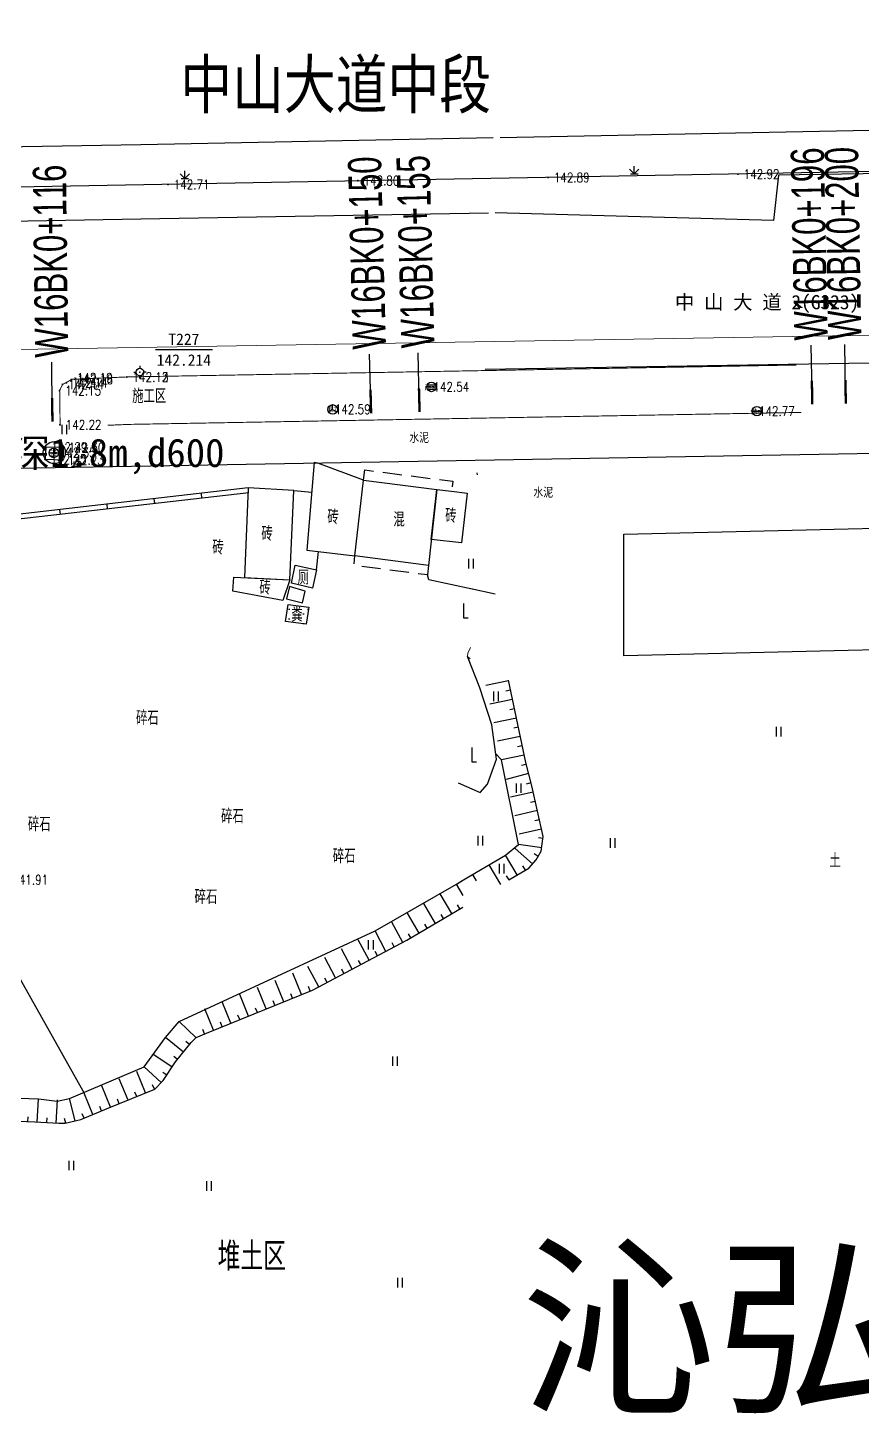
# Model space of a CAD drawing. Extents: x 529262 to 576451, y 2694391 to 2717535.
# Drawn here: x 564890.5 to 564978.3, y 2709522.7 to 2709668.8 of the extents above; entities that cross this region are included whole.
import ezdxf
from ezdxf.enums import TextEntityAlignment as Align
from ezdxf.xclip import XClip

# ---------------------------------------------------------------- set-up
doc = ezdxf.new("R2010")
doc.units = 0
doc.header["$XCLIPFRAME"] = 0
doc.linetypes.add('X5', pattern=[3, 2, -1])
for name, color, linetype in [('a红线图', 1, 'Continuous'), ('COMPONENT', 8, 'Continuous'), ('DLDW', 8, 'Continuous'), ('DLSS', 4, 'Continuous'), ('DMTZ', 8, 'Continuous'), ('GCD', 8, 'Continuous'), ('GXYZ', 8, 'Continuous'), ('JMD', 8, 'Continuous'), ('KZD', 8, 'Continuous'), ('PP-COM', 7, 'Continuous'), ('RD-中线', 40, 'Continuous'), ('RD-红线', 7, 'Continuous'), ('ZBTZ', 8, 'Continuous'), ('ZJ', 7, 'Continuous'), ('地块名称', 1, 'Continuous'), ('桩号标注_W16-', 7, 'Continuous'), ('路名', 7, 'Continuous')]:
    doc.layers.add(name, color=color, linetype=linetype)
doc.layers.add('SXSS', color=5, linetype='Continuous', lineweight=0)
doc.layers.add('现状管道深度（物探资料）', color=2, linetype='Continuous', plot=False)
doc.styles.add('HZ', font='rs.shx', dxfattribs={"width": 0.8, "bigfont": 'hztxt.shx'})
doc.styles.add('JieTuHzTxt', font='smsim.shx', dxfattribs={"width": 0.7, "bigfont": 'smfs.shx'})
doc.styles.get("Standard").update_dxf_attribs({"font": '', "height": 2.5, "bigfont": 'smfs.shx'})
doc.styles.add('宋体', font='', dxfattribs={"width": 0.75})
doc.styles.add('等线体', font='simhei.ttf')
doc.styles.get('Standard').set_extended_font_data('FangSong_GB2312')
doc.styles.get('宋体').set_extended_font_data('SimSun')
doc.linetypes.add('10422', pattern='A,0.75,[150,AAA.SHX,S=0.5,R=0,X=0,Y=0.5],1.5,[177,AAA.SHX,S=1,R=0,X=0,Y=0.4],0.75', length=3)
doc.linetypes.add('1161', pattern='A,0,[149,AAA.SHX,S=0.15,R=0,X=0,Y=0],-1.6', length=1.6)
doc.linetypes.add('8462', pattern='A,2,[157,AAA.SHX,S=1,R=0,X=0,Y=0.5],1e-09', length=2.000000001)

# ---------------------------------------------------------------- blocks, each defined once
blk = doc.blocks.new('A$C19FD0107')
at = {"layer": 'RD-中线', "color": 8, "linetype": 'Continuous'}
blk.add_lwpolyline([(-5280.165939964354, 15276.45972772036), (-7574.884956896305, 15234.77455975907, -0.04854962905347584), (-7632.826880350709, 15239.35331920953), (-9762.365544110537, 15617.81237432128)], format="xyb", dxfattribs=at)
at = {"layer": 'RD-红线', "color": 8, "linetype": 'Continuous', "flags": 128}
blk.add_lwpolyline([(-6225.270678073168, 15229.77801978821), (-5957.887107647955, 15234.45586732915)], dxfattribs=at)
blk = doc.blocks.new('GC200')
at = {"linetype": 'Continuous', "const_width": 0.2, "flags": 128}
blk.add_lwpolyline([(-0.1, 0, 1), (0.1, 0, 1)], format="xyb", close=True, dxfattribs=at)
blk = doc.blocks.new('gc121')
at = {"color": 8}
for p, q in [((-0.5, -1), (-0.5, 1)), ((0.5, -1), (0.5, 1))]:
    blk.add_line(p, q, dxfattribs=at)
blk = doc.blocks.new('gc124')
at = {"color": 8}
for p, q in [((-1, 1), (0, 0)), ((-0.8, 0), (0.8, 0)), ((0, 0), (0, 1.6)), ((0, 0), (1, 1))]:
    blk.add_line(p, q, dxfattribs=at)
blk = doc.blocks.new('gc205')
for p, q in [((0, 3), (0, 0)), ((0, 0), (1, 0))]:
    blk.add_line(p, q)
blk = doc.blocks.new('gc119')
at = {"color": 8}
for p, q in [((-1, 0), (1, 0)), ((-0.5, 1), (-0.5, 0)), ((0.5, 1), (0.5, 0))]:
    blk.add_line(p, q, dxfattribs=at)
blk = doc.blocks.new('gc116')
at = {"color": 8}
for p, q in [((-1.3, 0), (-0.8, 0)), ((0, 1.3), (0, 0.8000000000000002)), ((1.3, 0), (0.8000000000000002, 0)), ((0, -1.3), (0, -0.8))]:
    blk.add_line(p, q, dxfattribs=at)
blk.add_circle((0, 0), 0.8, dxfattribs=at)
blk.add_point((0, 0), dxfattribs=at)
blk = doc.blocks.new('gcbj0101')
blk.add_line((-1, 0), (1, 0))
blk.add_circle((0, 0), 1)
blk = doc.blocks.new('gcbj0103')
for p, q in [((-1, 0), (1, 0)), ((-0.9009279699931144, 0.4339686542644392), (0.9009279699931144, 0.4339686542644392)), ((-0.8840719287007585, -0.4673508584386284), (0.8840719287007585, -0.4673508584386284))]:
    blk.add_line(p, q)
blk.add_circle((0, 0), 1)
blk = doc.blocks.new('gcbj0107')
for q in [(-0.8660254037844384, -0.4999999999999998), (0, 1), (0.8660254037844384, -0.5)]:
    blk.add_line((0, 0), q)
blk.add_circle((0, 0), 1)
blk = doc.blocks.new('gcbj0102')
for p, q in [((-1, 0), (1, 0)), ((-8.881784197001252e-16, -1), (-8.881784197001252e-16, 1))]:
    blk.add_line(p, q)
blk.add_circle((0, 0), 1)

msp = doc.modelspace()

# ---------------------------------------------------------------- hatches: boundary and pattern name
at = {"layer": 'DLDW', "linetype": 'Continuous'}
h = msp.add_hatch(dxfattribs=at)
h.set_pattern_fill('1061', color=252, scale=0.5, style=0)
h.set_pattern_definition([(0, (114.997649441706, 2.568038124591112), (0.5, 0.5), [0, -1]), (0, (115.497649441706, 3.068038124591112), (0.5, 0.5), [0, -1])])
h.paths.add_polyline_path([(564917.8856494417, 2709608.058038125), (564920.0546494417, 2709607.771038125), (564919.7696494417, 2709606.000038125), (564917.6006494417, 2709606.287038125)])

# ---------------------------------------------------------------- linework, layer by layer
at = {"color": 8, "linetype": 'Continuous', "flags": 128}
msp.add_lwpolyline([(564845.2898890439, 2709572.767286344), (564879.4468954691, 2709574.151649261), (564887.3884110308, 2709572.625580895), (564896.399564803, 2709556.602039186)], dxfattribs=at)
at = {"color": 8, "linetype": 'Continuous'}
msp.add_circle((564893.2664869915, 2709624.068071881), 1.160182905987296, dxfattribs=at)
at = {"layer": 'a红线图', "color": 8, "linetype": 'Continuous', "lineweight": 0, "flags": 128}
msp.add_lwpolyline([(564727.3493957546, 2709632.223301562), (566623.018203956, 2709663.858311703)], dxfattribs=at)
msp.add_lwpolyline([(564727.3493957546, 2709632.223301562), (566623.018203956, 2709663.858311703)], dxfattribs=at)
at = {"layer": 'DLDW', "color": 252, "linetype": 'Continuous', "flags": 128}
for points, elevation in [([(564918.2316494418, 2709610.306038124), (564918.6376494417, 2709612.225038125), (564920.8585301001, 2709611.709199874), (564920.4525301001, 2709609.790199874)], 141.571), ([(564917.8856494417, 2709608.058038125), (564920.0546494417, 2709607.771038125), (564919.7696494417, 2709606.000038125), (564917.6006494417, 2709606.287038125)], 141.562)]:
    msp.add_lwpolyline(points, close=True, dxfattribs=dict(at, elevation=elevation))
at = {"layer": 'DLSS', "linetype": 'Continuous', "flags": 128}
msp.add_lwpolyline([(564940.2065975656, 2709657.263444796), (564988.0166494416, 2709658.204038125), (565003.2925255349, 2709658.444902561), (565002.9204942692, 2709653.805341957), (564969.5065537265, 2709653.291223934), (564968.9854051422, 2709648.515874477), (564939.6885096856, 2709649.299236271)], dxfattribs=at)
for points, elevation in [([(564864.9976494417, 2709655.873680369), (564902.3686494417, 2709656.519038124), (564939.4850150574, 2709657.249248708)], 142.085), ([(564938.9685886502, 2709649.286404124), (564904.3886494417, 2709648.670038125), (564870.6316494417, 2709648.071038125), (564864.9976494417, 2709647.970955512)], 143.262), ([(564983.2936857839, 2709633.565602377), (564938.6153234901, 2709632.801883259)], 143.087)]:
    msp.add_lwpolyline(points, dxfattribs=dict(at, elevation=elevation))
at = {"layer": 'DLSS', "linetype": 'Continuous', "const_width": 0.1, "flags": 128}
for points in [[(564971.383244733, 2709633.285826318), (564900.917, 2709632.03), (564895.087, 2709631.781), (564894.555, 2709631.442), (564894.146, 2709631.26), (564893.835, 2709630.6), (564893.881, 2709627.005)], [(564971.9189539565, 2709628.294579585), (564901.0682485284, 2709627.031901534), (564898.8805572896, 2709626.938464979)]]:
    msp.add_lwpolyline(points, dxfattribs=at)
at = {"layer": 'DMTZ'}
for p, q in [((564941.0973719356, 2709600.027104971, 143.566), (564938.7169118128, 2709599.529098468, 143.566)), ((564941.5069175572, 2709598.069485911, 143.566), (564939.1264574343, 2709597.571479409, 143.566)), ((564941.9164631787, 2709596.111866852, 143.566), (564939.5360030557, 2709595.613860348, 143.566)), ((564942.3260088002, 2709594.154247791, 143.566), (564939.9455486772, 2709593.656241289, 143.566)), ((564942.7355544217, 2709592.196628731, 143.566), (564940.3550942988, 2709591.698622229, 143.566)), ((564943.1992446865, 2709590.251649162, 143.566), (564940.8443253754, 2709589.644231751, 143.566)), ((564943.6800654292, 2709588.310489416, 143.566), (564941.309022455, 2709587.769420024, 143.566)), ((564944.1250246812, 2709586.360614738, 143.566), (564941.7539817069, 2709585.819545345, 143.566)), ((564944.5699839332, 2709584.410740059, 143.566), (564942.198940959, 2709583.869670666, 143.566)), ((564943.6110321793, 2709580.743539872, 143.566), (564941.7994572493, 2709582.366129514, 143.566)), ((564944.5894412323, 2709582.442081369, 143.566), (564942.1246048257, 2709582.779690939, 143.566)), ((564940.2823125005, 2709578.567284816, 143.566), (564939.0420866235, 2709580.659279235, 143.566)), ((564942.0027060108, 2709579.587209407, 143.566), (564940.7624801336, 2709581.679203825, 143.566)), ((564937.7231167529, 2709578.962239266), (564937.3216931132, 2709579.639354644)), ((564935.1211319698, 2709575.507511045, 143.566), (564933.8809060927, 2709577.599505464, 143.566)), ((564936.3148648025, 2709577.415798971), (564935.6012996029, 2709578.619430054)), ((564933.4007384597, 2709574.487586454, 143.566), (564932.1605125825, 2709576.579580873, 143.566)), ((564929.9476798659, 2709572.469658477, 143.566), (564928.8127081638, 2709574.620574586, 143.566)), ((564931.6803449495, 2709573.467661864, 143.566), (564930.4401190723, 2709575.559656283, 143.566)), ((564928.1788309232, 2709571.536291766, 143.566), (564927.043859221, 2709573.687207875, 143.566)), ((564924.6411330376, 2709569.669558343, 143.566), (564923.5061613357, 2709571.820474452, 143.566)), ((564926.4099819805, 2709570.602925054, 143.566), (564925.2750102783, 2709572.753841164, 143.566)), ((564922.8722840949, 2709568.736191631, 143.566), (564921.7373123928, 2709570.887107741, 143.566)), ((564919.2817981718, 2709566.982943126, 143.566), (564918.3679157407, 2709569.236699939, 143.566)), ((564921.1034351522, 2709567.80282492, 143.566), (564919.9684634501, 2709569.953741029, 143.566)), ((564915.5749540601, 2709565.479844083, 143.566), (564914.661071629, 2709567.733600896, 143.566)), ((564917.428376116, 2709566.231393604, 143.566), (564916.5144936849, 2709568.485150418, 143.566)), ((564911.8681099485, 2709563.97674504, 143.566), (564910.9542275174, 2709566.230501854, 143.566)), ((564913.7215320043, 2709564.728294562, 143.566), (564912.8076495732, 2709566.982051375, 143.566)), ((564910.0146878926, 2709563.225195519, 143.566), (564909.1008054615, 2709565.478952332, 143.566)), ((564908.1733415446, 2709562.451784539, 143.566), (564906.4198145447, 2709564.136938517, 143.566)), ((564906.8695984316, 2709560.93738776, 143.566), (564904.9777079695, 2709562.465573401, 143.566)), ((564905.6614573947, 2709559.345730832, 143.566), (564903.6420605324, 2709560.700956712, 143.566)), ((564902.879631894, 2709556.631468442, 143.566), (564901.9593069273, 2709558.882602119, 143.566)), ((564904.5049563441, 2709557.71866822, 143.566), (564902.7407516412, 2709559.392640333, 143.566)), ((564899.1771021611, 2709555.117773104, 143.566), (564898.2567771944, 2709557.36890678, 143.566)), ((564901.0283670275, 2709555.874620773, 143.566), (564900.1080420609, 2709558.12575445, 143.566)), ((564891.4808238585, 2709553.56657624, 143.566), (564891.611363958, 2709555.995065514, 143.566)), ((564893.477940653, 2709553.459223974, 143.566), (564893.6084807524, 2709555.887713249, 143.566)), ((564895.4486619084, 2709553.687812081, 143.566), (564894.8847217696, 2709556.053519669, 143.566)), ((564897.3285010444, 2709554.354445287, 143.566), (564896.399564803, 2709556.602039186, 143.566))]:
    msp.add_line(p, q, dxfattribs=at)
at = {"layer": 'DMTZ', "linetype": 'Continuous'}
for p, q in [((564941.3021447465, 2709599.048295441, 143.566), (564940.8127399815, 2709598.945909036, 143.566)), ((564941.7116903679, 2709597.090676381, 143.566), (564941.2222856029, 2709596.988289976, 143.566)), ((564942.1212359896, 2709595.133057322, 143.566), (564941.6318312247, 2709595.030670917, 143.566)), ((564942.530781611, 2709593.175438262, 143.566), (564942.041376846, 2709593.073051856, 143.566)), ((564942.9494837496, 2709591.219956693, 143.566), (564942.465329984, 2709591.095076224, 143.566)), ((564943.4490056236, 2709589.283341632, 143.566), (564942.9648518581, 2709589.158461163, 143.566)), ((564943.9025450553, 2709587.335552078, 143.566), (564943.4150763855, 2709587.224312265, 143.566)), ((564944.3475043073, 2709585.385677398, 143.566), (564943.8600356376, 2709585.274437586, 143.566)), ((564944.7251445664, 2709583.432830886, 143.566), (564944.229769808, 2709583.500682553, 143.566)), ((564942.862902766, 2709580.097171702, 143.566), (564942.6079216183, 2709580.527270079, 143.566)), ((564944.2143011761, 2709581.535568553, 143.566), (564943.7855633064, 2709581.792830752, 143.566)), ((564941.1425092554, 2709579.077247111, 143.566), (564940.8875281079, 2709579.507345489, 143.566)), ((564935.981328725, 2709576.01747334, 143.566), (564935.7263475774, 2709576.447571718, 143.566)), ((564934.2609352147, 2709574.99754875, 143.566), (564934.0059540671, 2709575.427647127, 143.566)), ((564930.8201481943, 2709572.957699569, 143.566), (564930.5651670467, 2709573.387797947, 143.566)), ((564932.5405417045, 2709573.977624159, 143.566), (564932.2855605569, 2709574.407722537, 143.566)), ((564929.0632553945, 2709572.002975121, 143.566), (564928.8299137166, 2709572.445187357, 143.566)), ((564925.525557509, 2709570.136241699, 143.566), (564925.2922158312, 2709570.578453934, 143.566)), ((564927.2944064518, 2709571.06960841, 143.566), (564927.0610647739, 2709571.511820646, 143.566)), ((564921.9878596236, 2709568.269508276, 143.566), (564921.7545179458, 2709568.711720511, 143.566)), ((564923.7567085663, 2709569.202874987, 143.566), (564923.5233668885, 2709569.645087223, 143.566)), ((564920.2085091998, 2709567.358717886, 143.566), (564920.0206218195, 2709567.8220734, 143.566)), ((564916.5016650881, 2709565.855618843, 143.566), (564916.3137777079, 2709566.318974357, 143.566)), ((564918.355087144, 2709566.607168365, 143.566), (564918.1671997637, 2709567.070523879, 143.566)), ((564912.7948209764, 2709564.352519801, 143.566), (564912.6069335962, 2709564.815875315, 143.566)), ((564914.6482430323, 2709565.104069322, 143.566), (564914.460355652, 2709565.567424836, 143.566)), ((564909.0887679745, 2709562.847495563, 143.566), (564908.8965743033, 2709563.309081517, 143.566)), ((564910.9413989206, 2709563.600970279, 143.566), (564910.7535115404, 2709564.064325793, 143.566)), ((564907.4979654663, 2709561.715304767, 143.566), (564907.1090069629, 2709562.029488285, 143.566)), ((564906.2412313968, 2709560.159470753, 143.566), (564905.8522728933, 2709560.473654271, 143.566)), ((564905.104208822, 2709558.515385104, 143.566), (564904.689035958, 2709558.79400939, 143.566)), ((564903.8052643271, 2709557.009892277, 143.566), (564903.6160524098, 2709557.472708493, 143.566)), ((564900.1027345944, 2709555.496196938, 143.566), (564899.913522677, 2709555.959013155, 143.566)), ((564901.9539994607, 2709556.253044608, 143.566), (564901.7647875433, 2709556.715860824, 143.566)), ((564890.481858361, 2709553.611769634, 143.566), (564890.502955932, 2709554.111324328, 143.566)), ((564896.4043241149, 2709553.972480626, 143.566), (564896.213341784, 2709554.434569091, 143.566)), ((564898.2526779741, 2709554.736409949, 143.566), (564898.0616956431, 2709555.198498414, 143.566)), ((564892.4793822557, 2709553.512900107, 143.566), (564892.506220322, 2709554.012179306, 143.566)), ((564894.4759183996, 2709553.455928347, 143.566), (564894.3599765326, 2709553.942300101, 143.566))]:
    msp.add_line(p, q, dxfattribs=at)
at = {"layer": 'DMTZ', "linetype": '10422', "flags": 128}
msp.add_lwpolyline([(564919.6946494417, 2709609.464038125), (564918.0276494417, 2709609.946038125), (564917.7196494417, 2709608.648038125), (564919.4036494417, 2709608.248038125), (564919.6946494417, 2709609.464038125)], dxfattribs=at)
at = {"layer": 'DMTZ', "linetype": 'Continuous', "elevation": 143.566, "flags": 128}
for points in [[(564941.1239185705, 2709579.066225739), (564943.2236494417, 2709580.311038124), (564943.998880782, 2709581.176561745), (564944.5395102183, 2709582.077542588), (564944.7506494418, 2709583.619038125), (564943.5275573361, 2709588.978801556), (564942.8986494418, 2709591.417038125), (564941.0806494417, 2709600.107038125)], [(564884.269289293, 2709553.874143542), (564891.2200510621, 2709553.580593723), (564893.7433977368, 2709553.444954694), (564894.4176494417, 2709553.442038124), (564896.0792827851, 2709553.838140222), (564899.0198579296, 2709555.053487365), (564903.8496494417, 2709557.028038125), (564904.7255499018, 2709557.951152494), (564906.0422080086, 2709559.913080236), (564907.6686698548, 2709561.926636424), (564908.1966494417, 2709562.476038124), (564909.295127252, 2709562.933418774), (564920.4386494417, 2709567.452038125), (564930.3956494418, 2709572.706038124), (564936.2784096847, 2709576.193595939)]]:
    msp.add_lwpolyline(points, dxfattribs=at)
at = {"layer": 'JMD', "linetype": 'Continuous'}
for p, q in [((564937.7696494418, 2709621.929038125), (564937.7729923145, 2709621.729066064)), ((564898.7840932055, 2709618.630047315), (564898.8409928991, 2709618.13329544)), ((564903.7516119508, 2709619.199044251), (564903.8085116445, 2709618.702292377)), ((564908.7191306963, 2709619.768041188), (564908.7760303899, 2709619.271289313)), ((564893.81657446, 2709618.061050378), (564893.8734741537, 2709617.564298504))]:
    msp.add_line(p, q, dxfattribs=at)
at = {"layer": 'JMD', "linetype": 'Continuous', "flags": 128}
for points in [[(564894.1221349784, 2709623.30675561), (564894.1931027614, 2709624.594697363), (564892.3708486793, 2709624.65010527), (564892.2998808965, 2709623.362163518)], [(564925.8276494417, 2709621.168038125), (564921.0166494417, 2709622.967038125), (564920.6396494417, 2709623.010038124), (564919.8556494417, 2709613.779038125), (564924.9066494417, 2709613.179038125)], [(564953.2298999524, 2709615.4621025), (565003.4335341965, 2709616.659068199), (565003.4335341965, 2709603.860769199), (564953.2298999523, 2709602.663803499)]]:
    msp.add_lwpolyline(points, close=True, dxfattribs=at)
at = {"layer": 'JMD', "linetype": 'X5', "flags": 128}
for points, elevation in [([(564925.8276494417, 2709621.168038125), (564925.967037225, 2709622.242329706), (564935.2256494417, 2709621.041038125), (564935.098607704, 2709619.983640227)], 142.891), ([(564932.6506494418, 2709612.186038124), (564932.5616494417, 2709611.177038124), (564924.8176494417, 2709612.170038125), (564924.9066494417, 2709613.179038125)], 36.46000000000001)]:
    msp.add_lwpolyline(points, dxfattribs=dict(at, elevation=elevation))
at = {"layer": 'JMD', "linetype": 'Continuous', "flags": 128}
for points in [[(564913.6866494417, 2709620.337038124), (564877.4746552577, 2709616.18918991)], [(564913.7435491354, 2709619.84028625), (564877.5315549513, 2709615.692438036)]]:
    msp.add_lwpolyline(points, dxfattribs=at)
for points, elevation in [([(564918.0836494417, 2709610.649038124), (564918.4886494417, 2709620.072038125), (564913.6866494417, 2709620.337038124), (564913.2806311072, 2709610.894077763)], 32.875), ([(564933.5596494417, 2709620.177038125), (564932.6506494418, 2709612.186038124), (564924.9066494417, 2709613.179038125), (564925.8276494417, 2709621.168038125)], 34.029), ([(564918.0836494417, 2709610.649038124), (564917.3446494417, 2709608.489038125), (564912.0766494417, 2709609.482038124), (564912.1699710635, 2709610.950741244)], 32.875)]:
    msp.add_lwpolyline(points, close=True, dxfattribs=dict(at, elevation=elevation))
at = {"layer": 'JMD', "linetype": 'Continuous', "elevation": 142.084, "flags": 128}
msp.add_lwpolyline([(564935.0786494417, 2709619.986038125), (564936.7266494418, 2709619.788038125), (564936.1466494417, 2709614.543038125), (564932.959999613, 2709614.905529014), (564933.4537092124, 2709619.245719783), (564933.5596494417, 2709620.177038125), (564935.0786494417, 2709619.986038125)], dxfattribs=at)
at = {"layer": 'JMD', "linetype": 'Continuous'}
for points in [[(564919.8556494417, 2709613.779038125), (564924.9066494417, 2709613.179038125)], [(564918.2316494418, 2709610.306038124), (564918.6376494417, 2709612.225038125)]]:
    msp.add_lwpolyline(points, dxfattribs=at)
at = {"layer": 'KZD', "linetype": 'Continuous'}
msp.add_line((564903.9084068093, 2709634.903489423), (564909.9084068093, 2709634.903489423), dxfattribs=at)
at = {"layer": 'SXSS', "color": 8, "linetype": '8462', "elevation": 142.306, "flags": 128}
msp.add_lwpolyline([(564937.0580995257, 2709602.333664648), (564936.7696494417, 2709602.588038125), (564936.812581861, 2709602.93767713), (564937.0944290096, 2709603.551655638)], dxfattribs=at)
at = {"layer": 'ZBTZ', "linetype": '1161', "ltscale": 0.5, "elevation": 142.54, "flags": 128}
msp.add_lwpolyline([(564918.4886494417, 2709620.072038125), (564920.3765038665, 2709619.911700364)], dxfattribs=at)
at = {"layer": 'ZBTZ', "linetype": '1161', "flags": 128}
for points, elevation in [([(564920.8585301001, 2709611.709199874), (564921.0870272182, 2709613.632764779)], 141.571), ([(564935.7844080359, 2709589.2841677), (564938.0996494417, 2709588.258038125), (564938.8921619846, 2709589.162375508), (564939.8373358891, 2709591.775311866), (564939.336951798, 2709595.38894988), (564938.0581810847, 2709599.280555139), (564936.7696494417, 2709602.588038125)], 141.675), ([(564937.0446332934, 2709601.882192509), (564936.7696494417, 2709602.588038125)], 141.675), ([(564936.0956029203, 2709578.912474701), (564940.7624801336, 2709581.679203825), (564942.1246048257, 2709582.779690939), (564940.3550942988, 2709591.698622229), (564939.7571486299, 2709592.354402476)], 142.672), ([(564864.9976494416, 2709542.925710408), (564865.5776565678, 2709543.350420963), (564867.7281755563, 2709544.07689443), (564869.6655989493, 2709544.573271904), (564871.4381154986, 2709545.088741671), (564873.3120250967, 2709545.793696319), (564873.7793739772, 2709546.312933854), (564875.1173589557, 2709547.799472181), (564876.3677869998, 2709549.227199139), (564877.6424352273, 2709550.768390852), (564878.9170834548, 2709552.309582565), (564880.3492807962, 2709553.946605398), (564882.1356493704, 2709555.636312848), (564885.5889298038, 2709556.252574626), (564887.5871485806, 2709556.168184343), (564889.5853673574, 2709556.083794059), (564891.611363958, 2709555.995065514), (564893.5646494416, 2709555.768038125), (564894.8847217696, 2709556.053519669), (564902.7407516412, 2709559.392640333), (564904.9777079695, 2709562.465573401), (564906.4198145447, 2709564.136938517), (564927.043859221, 2709573.687207875), (564935.6012996029, 2709578.619430054), (564936.364257333, 2709579.071744798)], 142.672)]:
    msp.add_lwpolyline(points, dxfattribs=dict(at, elevation=elevation))
at = {"layer": 'ZBTZ', "linetype": '1161'}
for points in [[(564937.2774357158, 2709609.687182386), (564932.6896494417, 2709610.674038125), (564932.5616494417, 2709611.177038124)], [(564939.6997814, 2709609.166123733), (564937.1139530418, 2709609.722348326)]]:
    msp.add_lwpolyline(points, dxfattribs=at)
at = {"layer": '桩号标注_W16-'}
for p, q in [((564931.6937990348, 2709629.578017645), (564931.5636899017, 2709634.57632452)), ((564973.048893713, 2709630.390042577), (564972.9507355001, 2709635.389078981)), ((564976.579939465, 2709630.450401261), (564976.4944833826, 2709635.449670934)), ((564893.0563360115, 2709628.572259705), (564892.9958353484, 2709633.571893658)), ((564926.5901555711, 2709629.445166533), (564926.460046438, 2709634.443473408))]:
    msp.add_line(p, q, dxfattribs=at)
at = {"layer": '桩号标注_W16-', "const_width": 0.25}
for points in [[(564973.0243541598, 2709631.639801678), (564973.0734332664, 2709629.140283477)], [(564976.5585754444, 2709631.700218679), (564976.6013034858, 2709629.200583844)], [(564926.5576282878, 2709630.694743251), (564926.6226828545, 2709628.195589814)], [(564931.6612717515, 2709630.827594364), (564931.7263263182, 2709628.328440927)], [(564893.0412108457, 2709629.822168193), (564893.0714611774, 2709627.322351217)]]:
    msp.add_lwpolyline(points, dxfattribs=at)

# ---------------------------------------------------------------- block references
at = {"layer": 'COMPONENT', "linetype": 'Continuous', "xscale": 0.5, "yscale": 0.5}
for name, p in [('gcbj0103', (564932.9735305964, 2709630.979350406)), ('gcbj0107', (564922.5735907895, 2709628.614028531)), ('gcbj0101', (564967.2418655179, 2709628.428579391)), ('gcbj0102', (564893.2146436243, 2709624.025621543))]:
    msp.add_blockref(name, p, dxfattribs=at)
at = {"layer": 'GCD', "linetype": 'Continuous'}
ref = msp.add_blockref('GC200', (564945.2563029866, 2709653.030661456, 142.887), dxfattribs=dict(at, xscale=0.5, yscale=0.5, zscale=0.5))
ref.add_attrib('height', '142.89', dxfattribs={"linetype": 'Continuous', "height": 1, "style": 'HZ', "width": 0.8}).set_placement((564945.8563029866, 2709653.030661456, 142.887), align=Align.MIDDLE_LEFT)
ref = msp.add_blockref('GC200', (564965.2499280896, 2709653.385197652, 142.92), dxfattribs=dict(at, xscale=0.5, yscale=0.5, zscale=0.5))
ref.add_attrib('height', '142.92', dxfattribs={"linetype": 'Continuous', "height": 1, "style": 'HZ', "width": 0.8}).set_placement((564965.8499280895, 2709653.385197652, 142.92), align=Align.MIDDLE_LEFT)
ref = msp.add_blockref('GC200', (564905.243574521, 2709652.296239459, 142.71), dxfattribs=dict(at, xscale=0.5, yscale=0.5, zscale=0.5))
ref.add_attrib('height', '142.71', dxfattribs={"linetype": 'Continuous', "height": 1, "style": 'HZ', "width": 0.8}).set_placement((564905.843574521, 2709652.296239459, 142.71), align=Align.MIDDLE_LEFT)
ref = msp.add_blockref('GC200', (564925.2240212137, 2709652.700220823, 142.8), dxfattribs=dict(at, xscale=0.5, yscale=0.5, zscale=0.5))
ref.add_attrib('height', '142.80', dxfattribs={"linetype": 'Continuous', "height": 1, "style": 'HZ', "width": 0.8}).set_placement((564925.8240212137, 2709652.700220823, 142.8), align=Align.MIDDLE_LEFT)
at = {"layer": 'GCD', "color": 3, "linetype": 'Continuous'}
ref = msp.add_blockref('GC200', (564894.1336552575, 2709631.24418991, 142.138), dxfattribs=dict(at, xscale=0.5, yscale=0.5, zscale=0.5))
ref.add_attrib('height', '142.14', dxfattribs={"linetype": 'Continuous', "height": 1, "style": 'HZ', "width": 0.8}).set_placement((564894.7336552575, 2709631.24418991, 142.138), align=Align.MIDDLE_LEFT)
ref = msp.add_blockref('GC200', (564894.5426552576, 2709631.42618991, 142.141), dxfattribs=dict(at, xscale=0.5, yscale=0.5, zscale=0.5))
ref.add_attrib('height', '142.14', dxfattribs={"linetype": 'Continuous', "height": 1, "style": 'HZ', "width": 0.8}).set_placement((564895.1426552576, 2709631.42618991, 142.141), align=Align.MIDDLE_LEFT)
ref = msp.add_blockref('GC200', (564895.0746552576, 2709631.76518991, 142.161), dxfattribs=dict(at, xscale=0.5, yscale=0.5, zscale=0.5))
ref.add_attrib('height', '142.16', dxfattribs={"linetype": 'Continuous', "height": 1, "style": 'HZ', "width": 0.8}).set_placement((564895.6746552576, 2709631.76518991, 142.161), align=Align.MIDDLE_LEFT)
at = {"layer": 'GCD', "linetype": 'Continuous'}
ref = msp.add_blockref('GC200', (564895.4036241686, 2709631.943061415, 142.188), dxfattribs=dict(at, xscale=0.1999999999534339, yscale=0.1999999999534339, zscale=0.1999999999534339))
ref.add_attrib('height', '142.19', dxfattribs={"linetype": 'Continuous', "height": 1, "style": 'HZ', "width": 0.8}).set_placement((564895.6436241686, 2709631.943061415, 142.188), align=Align.MIDDLE_LEFT)
ref = msp.add_blockref('GC200', (564895.4036241686, 2709631.943061415, 142.188), dxfattribs=dict(at, xscale=0.1999999999534339, yscale=0.1999999999534339, zscale=0.1999999999534339))
ref.add_attrib('height', '142.19', dxfattribs={"linetype": 'Continuous', "height": 1, "style": 'HZ', "width": 0.8}).set_placement((564895.6436241686, 2709631.943061415, 142.188), align=Align.MIDDLE_LEFT)
at = {"layer": 'GCD', "color": 3, "linetype": 'Continuous'}
ref = msp.add_blockref('GC200', (564900.9026552576, 2709632.01418991, 142.118), dxfattribs=dict(at, xscale=0.5, yscale=0.5, zscale=0.5))
ref.add_attrib('height', '142.12', dxfattribs={"linetype": 'Continuous', "height": 1, "style": 'HZ', "width": 0.8}).set_placement((564901.5026552576, 2709632.01418991, 142.118), align=Align.MIDDLE_LEFT)
ref = msp.add_blockref('GC200', (564900.9046552576, 2709632.01418991, 142.126), dxfattribs=dict(at, xscale=0.5, yscale=0.5, zscale=0.5))
ref.add_attrib('height', '142.13', dxfattribs={"linetype": 'Continuous', "height": 1, "style": 'HZ', "width": 0.8}).set_placement((564901.5046552576, 2709632.01418991, 142.126), align=Align.MIDDLE_LEFT)
ref = msp.add_blockref('GC200', (564893.8226552575, 2709630.58418991, 142.151), dxfattribs=dict(at, xscale=0.5, yscale=0.5, zscale=0.5))
ref.add_attrib('height', '142.15', dxfattribs={"linetype": 'Continuous', "height": 1, "style": 'HZ', "width": 0.8}).set_placement((564894.4226552575, 2709630.58418991, 142.151), align=Align.MIDDLE_LEFT)
at = {"layer": 'GCD', "linetype": 'Continuous'}
ref = msp.add_blockref('GC200', (564932.9406241685, 2709630.990061415, 142.537), dxfattribs=dict(at, xscale=0.1999999999534339, yscale=0.1999999999534339, zscale=0.1999999999534339))
ref.add_attrib('height', '142.54', dxfattribs={"linetype": 'Continuous', "height": 1, "style": 'HZ', "width": 0.8}).set_placement((564933.1806241685, 2709630.990061415, 142.537), align=Align.MIDDLE_LEFT)
ref = msp.add_blockref('GC200', (564932.9406241685, 2709630.990061415, 142.537), dxfattribs=dict(at, xscale=0.1999999999534339, yscale=0.1999999999534339, zscale=0.1999999999534339))
ref.add_attrib('height', '142.54', dxfattribs={"linetype": 'Continuous', "height": 1, "style": 'HZ', "width": 0.8}).set_placement((564933.1806241685, 2709630.990061415, 142.537), align=Align.MIDDLE_LEFT)
ref = msp.add_blockref('GC200', (564922.5696241686, 2709628.617061415, 142.59), dxfattribs=dict(at, xscale=0.1999999999534339, yscale=0.1999999999534339, zscale=0.1999999999534339))
ref.add_attrib('height', '142.59', dxfattribs={"linetype": 'Continuous', "height": 1, "style": 'HZ', "width": 0.8}).set_placement((564922.8096241686, 2709628.617061415, 142.59), align=Align.MIDDLE_LEFT)
ref = msp.add_blockref('GC200', (564922.5696241686, 2709628.617061415, 142.59), dxfattribs=dict(at, xscale=0.1999999999534339, yscale=0.1999999999534339, zscale=0.1999999999534339))
ref.add_attrib('height', '142.59', dxfattribs={"linetype": 'Continuous', "height": 1, "style": 'HZ', "width": 0.8}).set_placement((564922.8096241686, 2709628.617061415, 142.59), align=Align.MIDDLE_LEFT)
ref = msp.add_blockref('GC200', (564967.2186241685, 2709628.429061415, 142.767), dxfattribs=dict(at, xscale=0.1999999999534339, yscale=0.1999999999534339, zscale=0.1999999999534339))
ref.add_attrib('height', '142.77', dxfattribs={"linetype": 'Continuous', "height": 1, "style": 'HZ', "width": 0.8}).set_placement((564967.4586241685, 2709628.429061415, 142.767), align=Align.MIDDLE_LEFT)
ref = msp.add_blockref('GC200', (564967.2186241685, 2709628.429061415, 142.767), dxfattribs=dict(at, xscale=0.1999999999534339, yscale=0.1999999999534339, zscale=0.1999999999534339))
ref.add_attrib('height', '142.77', dxfattribs={"linetype": 'Continuous', "height": 1, "style": 'HZ', "width": 0.8}).set_placement((564967.4586241685, 2709628.429061415, 142.767), align=Align.MIDDLE_LEFT)
at = {"layer": 'GCD', "color": 3, "linetype": 'Continuous'}
ref = msp.add_blockref('GC200', (564893.8686552576, 2709626.98918991, 142.222), dxfattribs=dict(at, xscale=0.5, yscale=0.5, zscale=0.5))
ref.add_attrib('height', '142.22', dxfattribs={"linetype": 'Continuous', "height": 1, "style": 'HZ', "width": 0.8}).set_placement((564894.4686552576, 2709626.98918991, 142.222), align=Align.MIDDLE_LEFT)
ref = msp.add_blockref('GC200', (564892.3636873615, 2709624.624706568, 142.289), dxfattribs=dict(at, xscale=0.5, yscale=0.5, zscale=0.5))
ref.add_attrib('height', '142.29', dxfattribs={"linetype": 'Continuous', "height": 1, "style": 'HZ', "width": 0.8}).set_placement((564892.9636873615, 2709624.624706568, 142.289), align=Align.MIDDLE_LEFT)
ref = msp.add_blockref('GC200', (564893.2616552575, 2709624.062189911, 142.353), dxfattribs=dict(at, xscale=0.5, yscale=0.5, zscale=0.5))
ref.add_attrib('height', '142.35', dxfattribs={"linetype": 'Continuous', "height": 1, "style": 'HZ', "width": 0.8}).set_placement((564893.8616552575, 2709624.062189911, 142.353), align=Align.MIDDLE_LEFT)
ref = msp.add_blockref('GC200', (564894.1806552575, 2709624.579189911, 142.295), dxfattribs=dict(at, xscale=0.5, yscale=0.5, zscale=0.5))
ref.add_attrib('height', '142.30', dxfattribs={"linetype": 'Continuous', "height": 1, "style": 'HZ', "width": 0.8}).set_placement((564894.7806552575, 2709624.579189911, 142.295), align=Align.MIDDLE_LEFT)
ref = msp.add_blockref('GC200', (564892.2854162839, 2709623.35918237, 142.253), dxfattribs=dict(at, xscale=0.5, yscale=0.5, zscale=0.5))
ref.add_attrib('height', '142.25', dxfattribs={"linetype": 'Continuous', "height": 1, "style": 'HZ', "width": 0.8}).set_placement((564892.8854162839, 2709623.35918237, 142.253), align=Align.MIDDLE_LEFT)
ref = msp.add_blockref('GC200', (564894.1104056822, 2709623.280977047, 142.227), dxfattribs=dict(at, xscale=0.5, yscale=0.5, zscale=0.5))
ref.add_attrib('height', '142.23', dxfattribs={"linetype": 'Continuous', "height": 1, "style": 'HZ', "width": 0.8}).set_placement((564894.7104056822, 2709623.280977047, 142.227), align=Align.MIDDLE_LEFT)
ref = msp.add_blockref('GC200', (564888.2476552576, 2709579.08018991, 141.913), dxfattribs=dict(at, xscale=0.5, yscale=0.5, zscale=0.5))
ref.add_attrib('height', '141.91', dxfattribs={"linetype": 'Continuous', "height": 1, "style": 'HZ', "width": 0.8}).set_placement((564888.8476552576, 2709579.08018991, 141.913), align=Align.MIDDLE_LEFT)
at = {"layer": 'KZD', "linetype": 'Continuous', "xscale": 0.5, "yscale": 0.5, "zscale": 0.5}
msp.add_blockref('gc116', (564902.2756494418, 2709632.538038125, 142.214), dxfattribs=at)
at = {"layer": 'PP-COM'}
ref = msp.add_blockref('A$C19FD0107', (570997.9927985519, 2694390.602628201), dxfattribs=at)
XClip(ref).set_block_clipping_path([(-9366.438313488383, 14428.60439108219), (-3328.44807433628, 17452.748486375436)])
at = {"layer": 'ZBTZ', "linetype": 'Continuous', "xscale": 0.5, "yscale": 0.5}
for name, p in [('gc124', (564907.0142979623, 2709652.929108665)), ('gc124', (564954.326082555, 2709653.428306913)), ('gc121', (564894.3378740355, 2709626.496689604)), ('gc119', (564895.5690488748, 2709622.640072223)), ('gc121', (564937.1586190067, 2709612.369116285)), ('gc121', (564937.1586190067, 2709612.369116285)), ('gc205', (564936.3467336488, 2709606.660230153)), ('gc121', (564939.7904003271, 2709598.402853668)), ('gc121', (564969.5405437668, 2709594.678041435)), ('gc205', (564937.2298266833, 2709591.498947526)), ('gc121', (564942.1740258128, 2709588.729951843)), ('gc121', (564938.1273323896, 2709583.186968204)), ('gc121', (564952.0703501387, 2709582.945231738)), ('gc121', (564940.394312428, 2709580.251562634)), ('gc121', (564926.6086816983, 2709572.23032613)), ('gc121', (564929.1464320037, 2709559.975471691)), ('gc121', (564895.083426312, 2709548.979599642)), ('gc121', (564909.5669051849, 2709546.834055528)), ('gc121', (564929.6828753138, 2709536.642755191))]:
    msp.add_blockref(name, p, dxfattribs=at)

# ---------------------------------------------------------------- texts
at = {"color": 8, "linetype": 'Continuous', "style": 'HZ', "width": 0.8}
for p in [(564903.0694413786, 2709596.19939781), (564912.0285540281, 2709585.848024656), (564891.6838661777, 2709585.008727869), (564923.7874275466, 2709581.651520957), (564909.2288401326, 2709577.361773042)]:
    msp.add_text('碎石', height=1.5, dxfattribs=at).set_placement(p, align=Align.MIDDLE)
at = {"layer": 'DLDW', "color": 252, "linetype": 'Continuous', "style": 'HZ', "width": 0.8}
msp.add_text('厕', height=1.5, dxfattribs=at).set_placement((564919.4895043644, 2709610.961665434), align=Align.MIDDLE)
at = {"layer": 'GXYZ', "linetype": 'Continuous', "style": '宋体'}
for s, p in [('雨水', (564932.9757597597, 2709630.938953469)), ('电力', (564922.6176181128, 2709628.664250131)), ('供水', (564967.2688181273, 2709628.402388843)), ('污', (564893.2148462755, 2709624.019431049))]:
    msp.add_text(s, height=0.5, dxfattribs=at).set_placement(p, align=Align.MIDDLE)
at = {"layer": 'JMD', "linetype": 'Continuous', "style": 'HZ', "width": 0.8}
for s, p in [('砖', (564923.2139422253, 2709617.271607856)), ('混', (564930.1646562556, 2709617.018109173)), ('砖', (564935.6233938297, 2709617.407966015)), ('砖', (564916.2681321553, 2709615.524083053)), ('砖', (564911.1051472864, 2709614.074073923)), ('砖', (564916.0621494837, 2709609.849298598))]:
    msp.add_text(s, height=1.5, dxfattribs=at).set_placement(p, align=Align.MIDDLE_RIGHT)
at = {"layer": 'KZD', "linetype": 'Continuous', "style": '等线体'}
for s, p in [('T227', (564906.9084068093, 2709636.003489423)), ('142.214', (564906.9084068093, 2709633.803489423))]:
    msp.add_text(s, height=1.2, dxfattribs=at).set_placement(p, align=Align.MIDDLE)
at = {"layer": 'ZJ', "color": 8, "linetype": 'Continuous', "style": '等线体'}
msp.add_text('中 山 大 道 2(G323)', height=1.5, dxfattribs=at).set_placement((564968.3081283179, 2709639.820990508), align=Align.MIDDLE)
at = {"layer": 'ZJ', "color": 8, "linetype": 'Continuous', "style": 'HZ', "width": 0.8}
for s, height, p in [('施工区', 1.5, (564903.25968131, 2709630.099152122)), ('水泥', 1, (564931.6828930529, 2709625.671477879)), ('水泥', 1, (564944.7465976181, 2709619.913054404)), ('粪', 1.5, (564918.8133574676, 2709607.078012565)), ('土', 1.5, (564975.4680249536, 2709581.192339105)), ('堆土区', 3, (564914.062828357, 2709539.56045808))]:
    msp.add_text(s, height=height, dxfattribs=at).set_placement(p, align=Align.MIDDLE)
at = {"layer": '地块名称', "color": 1}
msp.add_text('沁弘园小区', height=15, dxfattribs=at).set_placement((564942.4539861534, 2709524.341473424))
at = {"layer": '桩号标注_W16-', "style": 'JieTuHzTxt', "width": 0.7}
for s, rotation, p in [('W16BK0+150', 91.49110915271793, (564926.4470355248, 2709634.943304095)), ('W16BK0+155', 91.49110915271793, (564931.5506789885, 2709635.076155207)), ('W16BK0+196', 91.12488252793851, (564972.9409196788, 2709635.888982621)), ('W16BK0+200', 90.97930225317899, (564976.4859377743, 2709635.949597901)), ('W16BK0+116', 90.69330344986783, (564892.989785282, 2709634.071857054))]:
    msp.add_text(s, height=3.5, rotation=rotation, dxfattribs=at).set_placement(p, align=Align.MIDDLE_LEFT)
at = {"layer": '现状管道深度（物探资料）'}
msp.add_text('污水井深1.8m,d600', height=3, dxfattribs=at).set_placement((564893.82, 2709624.045), align=Align.MIDDLE_CENTER)
at = {"layer": '路名', "linetype": 'Continuous', "style": '宋体', "width": 0.8}
msp.add_text('中山大道中段', height=5, dxfattribs=at).set_placement((564922.89116879, 2709662.941369751), align=Align.MIDDLE)

doc.saveas('drawing.dxf')
